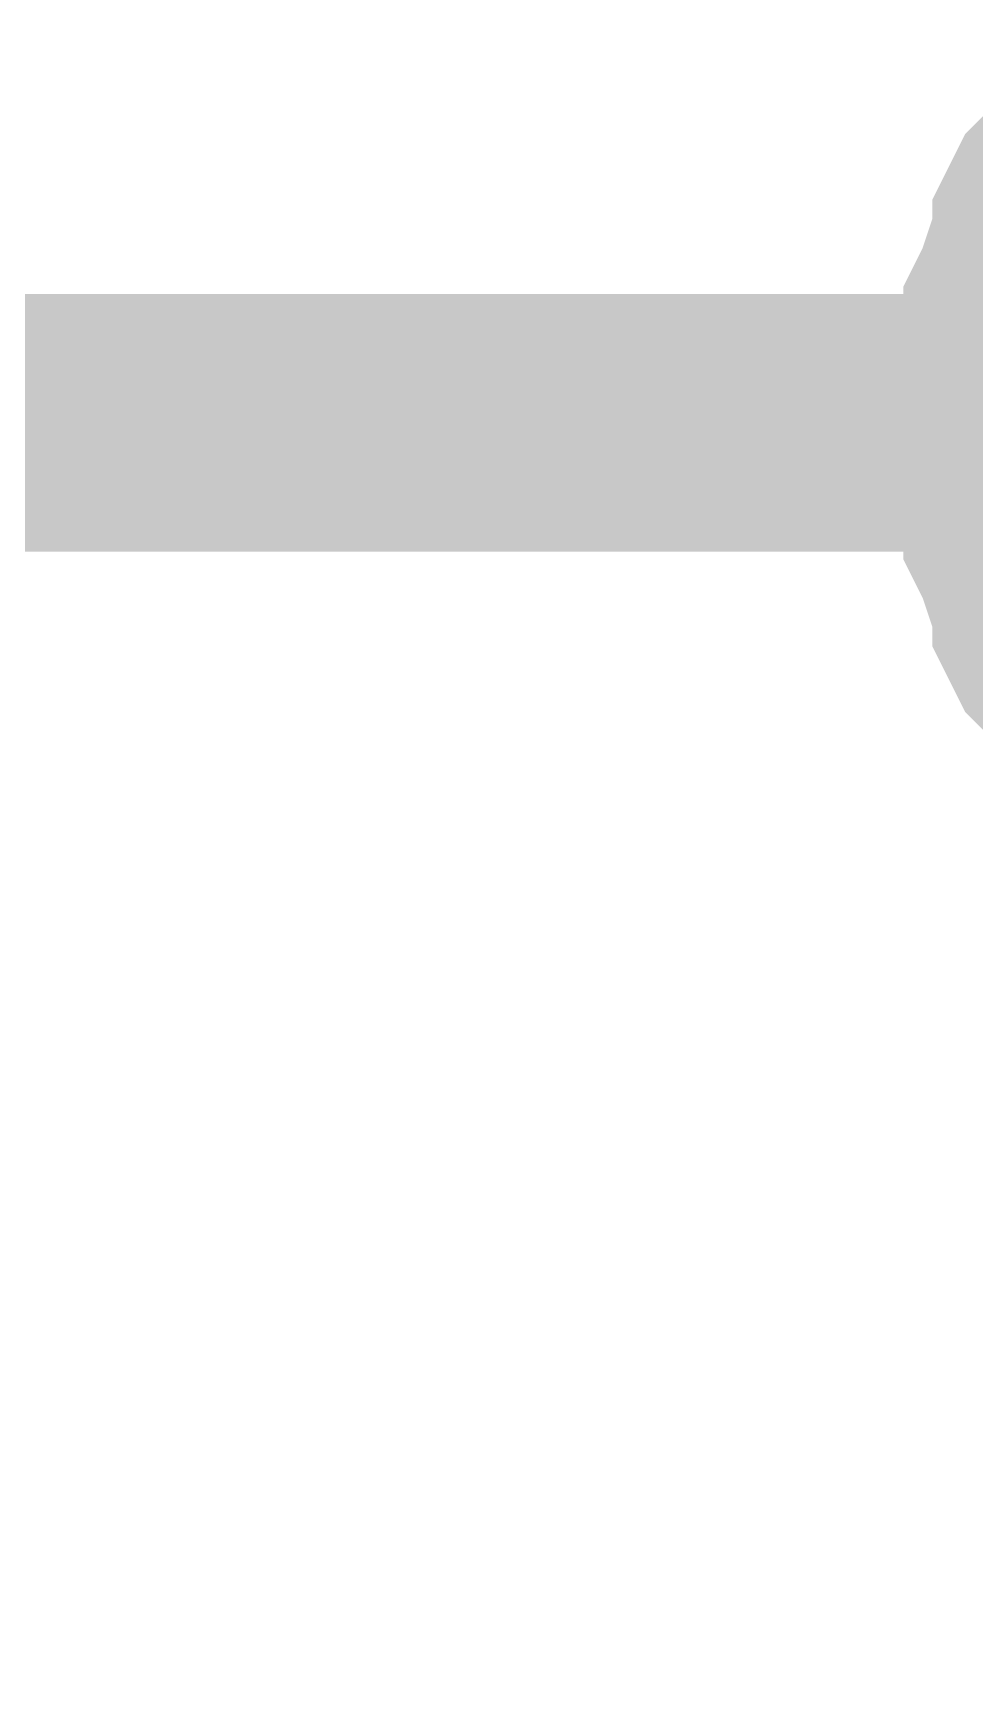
# Model space of a CAD drawing. Header units: inches. Extents: x 0 to 9.51, y -0.01 to 7.51.
# Drawn here: x 4.535 to 4.578, y 6.1416 to 6.2177 of the extents above; entities that cross this region are included whole.
import ezdxf

# ---------------------------------------------------------------- set-up
doc = ezdxf.new("R2010")
doc.units = ezdxf.units.IN
doc.header["$MEASUREMENT"] = 0
doc.layers.add('Sheet', color=255, linetype='Continuous')

msp = doc.modelspace()

# ---------------------------------------------------------------- linework, layer by layer
at = {"layer": 'Sheet'}
for points in [[(4.580231, 6.199882, 0.0118, 0.0118, 0), (4.580231, 6.200767, 0.0118, 0.0118, 0), (4.580231, 6.202093, 0.0118, 0.0118, 0), (4.580673, 6.202978, 0.0118, 0.0118, 0), (4.580673, 6.203862, 0.0118, 0.0118, 0), (4.580673, 6.204746, 0.0118, 0.0118, 0), (4.581115, 6.205631, 0.0118, 0.0118, 0), (4.581557, 6.206958, 0.0118, 0.0118, 0), (4.581999, 6.207842, 0.0118, 0.0118, 0), (4.581999, 6.208726, 0.0118, 0.0118, 0), (4.582441, 6.209611, 0.0118, 0.0118, 0), (4.582883, 6.210053, 0.0118, 0.0118, 0), (4.583768, 6.210938, 0.0118, 0.0118, 0), (4.58421, 6.211822, 0.0118, 0.0118, 0)], [(4.580231, 6.199882, 0.0118, 0.0118, 0), (4.580231, 6.200767, 0.0118, 0.0118, 0), (4.580231, 6.202093, 0.0118, 0.0118, 0), (4.580673, 6.202978, 0.0118, 0.0118, 0), (4.580673, 6.203862, 0.0118, 0.0118, 0), (4.580673, 6.204746, 0.0118, 0.0118, 0), (4.581115, 6.205631, 0.0118, 0.0118, 0), (4.581557, 6.206958, 0.0118, 0.0118, 0), (4.581999, 6.207842, 0.0118, 0.0118, 0), (4.581999, 6.208726, 0.0118, 0.0118, 0), (4.582441, 6.209611, 0.0118, 0.0118, 0), (4.582883, 6.210053, 0.0118, 0.0118, 0), (4.583768, 6.210938, 0.0118, 0.0118, 0), (4.58421, 6.211822, 0.0118, 0.0118, 0)], [(4.580231, 6.199882, 0.0118, 0.0118, 0), (4.580231, 6.200767, 0.0118, 0.0118, 0), (4.580231, 6.202093, 0.0118, 0.0118, 0), (4.580673, 6.202978, 0.0118, 0.0118, 0), (4.580673, 6.203862, 0.0118, 0.0118, 0), (4.580673, 6.204746, 0.0118, 0.0118, 0), (4.581115, 6.205631, 0.0118, 0.0118, 0), (4.581557, 6.206958, 0.0118, 0.0118, 0), (4.581999, 6.207842, 0.0118, 0.0118, 0), (4.581999, 6.208726, 0.0118, 0.0118, 0), (4.582441, 6.209611, 0.0118, 0.0118, 0), (4.582883, 6.210053, 0.0118, 0.0118, 0), (4.583768, 6.210938, 0.0118, 0.0118, 0), (4.58421, 6.211822, 0.0118, 0.0118, 0)], [(4.580231, 6.199882, 0.0118, 0.0118, 0), (4.580231, 6.200767, 0.0118, 0.0118, 0), (4.580231, 6.202093, 0.0118, 0.0118, 0), (4.580673, 6.202978, 0.0118, 0.0118, 0), (4.580673, 6.203862, 0.0118, 0.0118, 0), (4.580673, 6.204746, 0.0118, 0.0118, 0), (4.581115, 6.205631, 0.0118, 0.0118, 0), (4.581557, 6.206958, 0.0118, 0.0118, 0), (4.581999, 6.207842, 0.0118, 0.0118, 0), (4.581999, 6.208726, 0.0118, 0.0118, 0), (4.582441, 6.209611, 0.0118, 0.0118, 0), (4.582883, 6.210053, 0.0118, 0.0118, 0), (4.583768, 6.210938, 0.0118, 0.0118, 0), (4.58421, 6.211822, 0.0118, 0.0118, 0)], [(0.901015, 6, 0.0118, 0.0118, 0), (0.901015, 6.199882, 0.0118, 0.0118, 0), (4.600126, 6.199882, 0.0118, 0.0118, 0), (4.8004, 6.199882, 0.0118, 0.0118, 0)], [(4.58421, 6.187942, 0.0118, 0.0118, 0), (4.583768, 6.188827, 0.0118, 0.0118, 0), (4.582883, 6.189711, 0.0118, 0.0118, 0), (4.582441, 6.190153, 0.0118, 0.0118, 0), (4.581999, 6.191038, 0.0118, 0.0118, 0), (4.581999, 6.191922, 0.0118, 0.0118, 0), (4.581557, 6.192807, 0.0118, 0.0118, 0), (4.581115, 6.194133, 0.0118, 0.0118, 0), (4.580673, 6.195018, 0.0118, 0.0118, 0), (4.580673, 6.195902, 0.0118, 0.0118, 0), (4.580673, 6.196787, 0.0118, 0.0118, 0), (4.580231, 6.197671, 0.0118, 0.0118, 0), (4.580231, 6.198998, 0.0118, 0.0118, 0), (4.580231, 6.199882, 0.0118, 0.0118, 0)], [(4.580231, 6.199882, 0.0118, 0.0118, 0), (4.580231, 6.199882, 0.0118, 0.0118, 0)], [(4.58421, 6.187942, 0.0118, 0.0118, 0), (4.583768, 6.188827, 0.0118, 0.0118, 0), (4.582883, 6.189711, 0.0118, 0.0118, 0), (4.582441, 6.190153, 0.0118, 0.0118, 0), (4.581999, 6.191038, 0.0118, 0.0118, 0), (4.581999, 6.191922, 0.0118, 0.0118, 0), (4.581557, 6.192807, 0.0118, 0.0118, 0), (4.581115, 6.194133, 0.0118, 0.0118, 0), (4.580673, 6.195018, 0.0118, 0.0118, 0), (4.580673, 6.195902, 0.0118, 0.0118, 0), (4.580673, 6.196787, 0.0118, 0.0118, 0), (4.580231, 6.197671, 0.0118, 0.0118, 0), (4.580231, 6.198998, 0.0118, 0.0118, 0), (4.580231, 6.199882, 0.0118, 0.0118, 0)], [(4.580231, 6.199882, 0.0118, 0.0118, 0), (4.580231, 6.199882, 0.0118, 0.0118, 0)], [(4.58421, 6.187942, 0.0118, 0.0118, 0), (4.583768, 6.188827, 0.0118, 0.0118, 0), (4.582883, 6.189711, 0.0118, 0.0118, 0), (4.582441, 6.190153, 0.0118, 0.0118, 0), (4.581999, 6.191038, 0.0118, 0.0118, 0), (4.581999, 6.191922, 0.0118, 0.0118, 0), (4.581557, 6.192807, 0.0118, 0.0118, 0), (4.581115, 6.194133, 0.0118, 0.0118, 0), (4.580673, 6.195018, 0.0118, 0.0118, 0), (4.580673, 6.195902, 0.0118, 0.0118, 0), (4.580673, 6.196787, 0.0118, 0.0118, 0), (4.580231, 6.197671, 0.0118, 0.0118, 0), (4.580231, 6.198998, 0.0118, 0.0118, 0), (4.580231, 6.199882, 0.0118, 0.0118, 0)], [(4.580231, 6.199882, 0.0118, 0.0118, 0), (4.580231, 6.199882, 0.0118, 0.0118, 0)], [(4.58421, 6.187942, 0.0118, 0.0118, 0), (4.583768, 6.188827, 0.0118, 0.0118, 0), (4.582883, 6.189711, 0.0118, 0.0118, 0), (4.582441, 6.190153, 0.0118, 0.0118, 0), (4.581999, 6.191038, 0.0118, 0.0118, 0), (4.581999, 6.191922, 0.0118, 0.0118, 0), (4.581557, 6.192807, 0.0118, 0.0118, 0), (4.581115, 6.194133, 0.0118, 0.0118, 0), (4.580673, 6.195018, 0.0118, 0.0118, 0), (4.580673, 6.195902, 0.0118, 0.0118, 0), (4.580673, 6.196787, 0.0118, 0.0118, 0), (4.580231, 6.197671, 0.0118, 0.0118, 0), (4.580231, 6.198998, 0.0118, 0.0118, 0), (4.580231, 6.199882, 0.0118, 0.0118, 0)], [(4.580231, 6.199882, 0.0118, 0.0118, 0), (4.580231, 6.199882, 0.0118, 0.0118, 0)]]:
    msp.add_lwpolyline(points, format="xyseb", dxfattribs=at)

doc.saveas('drawing.dxf')
